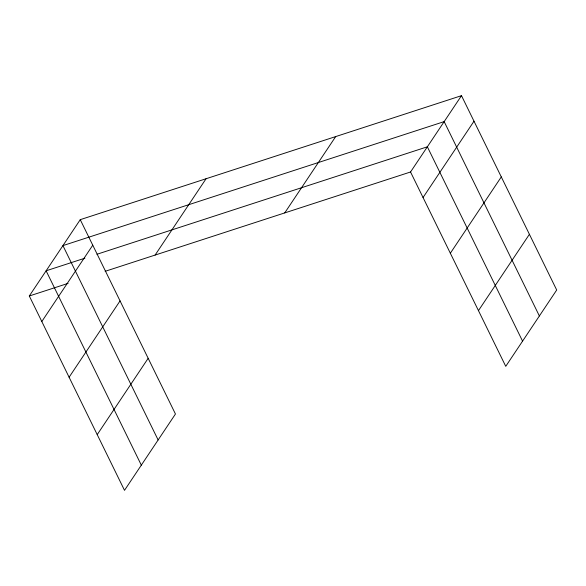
<?xml version="1.0" encoding="UTF-8"?>
<svg xmlns="http://www.w3.org/2000/svg" width="586" height="586" viewBox="0 0 586 586"><rect width="100%" height="100%" fill="white"/><g stroke="black" fill="none" stroke-linecap="round" stroke-linejoin="round"><path stroke-width="0.88" d="M80.253 219.662L175.456 414.009L124.51 490.336L29.3 295.989L80.253 219.662L461.49 95.665L556.7 290.011L505.747 366.338L410.544 171.991L461.49 95.665M41.811 321.524L92.756 245.197M69.104 377.23L120.049 300.904M155.107 255.071L206.06 178.745M97.217 434.629L148.17 358.302M284.73 212.908L335.683 136.589M423.048 197.526L474.001 121.207M450.341 253.233L501.294 176.913M478.462 310.631L529.407 234.305M84.889 258.192L46.111 270.798L141.321 465.145M96.954 254.265L427.355 146.8L522.566 341.147M29.3 295.989L68.079 283.375M105.128 271.325L410.544 171.991M539.376 315.964L444.166 121.617L62.929 245.615L158.132 439.961"/></g></svg>
